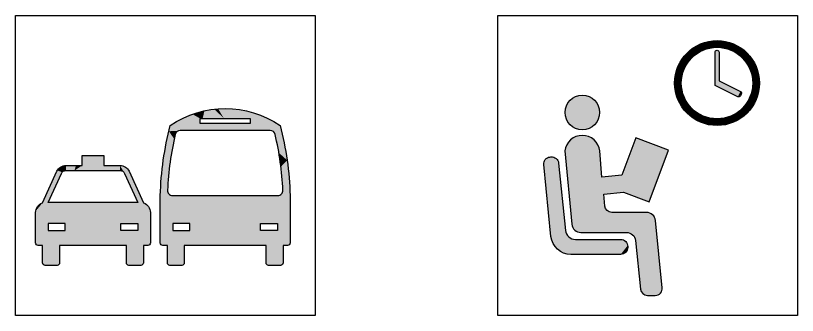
# Model space of a CAD drawing. Extents: x 1216 to 44401, y 2119 to 23617.
# Drawn here: x 38965 to 41576, y 11055 to 12055 of the extents above; entities that cross this region are included whole.
import ezdxf

# ---------------------------------------------------------------- set-up
doc = ezdxf.new("R2010")
doc.units = 0
doc.header["$LTSCALE"] = 10
doc.header["$MEASUREMENT"] = 0
doc.layers.get('0').update_dxf_attribs({"linetype": 'CONTINUOUS'})

# ---------------------------------------------------------------- blocks, each defined once
blk = doc.blocks.new('A$C32DE13C8')
at = {"color": 142, "true_color": 0x0094d4}
for points in [[(1000, 1000), (1000, 0), (0, 0), (0, 1000)], [(783.3, 656.7), (783.3, 640), (616.7, 640), (616.7, 656.7)], [(165, 283.3), (165, 306.7), (108.3, 306.7), (108.3, 283.3)], [(351.7, 283.3), (351.7, 306.7), (408.3, 306.7), (408.3, 283.3)], [(581.7, 283.3), (581.7, 306.7), (525, 306.7), (525, 283.3)], [(818.3, 283.3), (818.3, 306.7), (875, 306.7), (875, 283.3)]]:
    blk.add_lwpolyline(points, close=True, dxfattribs=at)
for points in [[(916.7, 400), (916.7, 241.7, -0.414214), (908.3, 233.3), (893.3, 233.3), (893.3, 175, -0.414214), (885, 166.7), (845, 166.7, -0.414214), (836.7, 175), (836.7, 233.3), (563.3, 233.3), (563.3, 175, -0.414214), (555, 166.7), (515, 166.7, -0.414214), (506.7, 175), (506.7, 233.3), (491.7, 233.3, -0.414214), (483.3, 241.7), (483.3, 400, -0.058206), (516.7, 633.3, -0.309091), (883.3, 633.3, -0.058206)], [(876.1, 400, 0.427088), (892.7, 417.4, 0.047534), (866.7, 603.9, 0.347294), (850.5, 616.7), (549.5, 616.7, 0.347294), (533.3, 603.9, 0.047534), (507.3, 417.4, 0.427088), (523.9, 400)], [(90, 233.3), (75, 233.3, -0.414214), (66.7, 241.7), (66.7, 343.3, -0.320288), (89.2, 374.9), (137.7, 480.6, -0.293004), (168, 500), (221.7, 500), (221.7, 533.3), (295, 533.3), (295, 500), (348.6, 500, -0.293004), (378.9, 480.6), (427.5, 374.9, -0.320288), (450, 343.3), (450, 241.7, -0.414214), (441.7, 233.3), (426.7, 233.3), (426.7, 175, -0.414214), (418.3, 166.7), (378.3, 166.7, -0.414214), (370, 175), (370, 233.3), (146.7, 233.3), (146.7, 175, -0.414214), (138.3, 166.7), (98.3, 166.7, -0.414214), (90, 175)], [(348.6, 483.3, -0.293004), (363.8, 473.6), (408.3, 376.7), (108.3, 376.7), (152.9, 473.6, -0.293004), (168, 483.3)]]:
    blk.add_lwpolyline(points, format="xyb", close=True, dxfattribs=at)
at = {"color": 142, "linetype": 'CONTINUOUS', "true_color": 0x0094d4}
for points in [[(616.7, 656.7), (620.6, 680.1), (610.5, 677.4)], [(616.7, 656.7), (630.7, 682.5), (620.6, 680.1)], [(616.7, 656.7), (624.6, 656.7), (630.7, 682.5)], [(695.8, 656.7), (630.7, 682.5), (624.6, 656.7)], [(695.8, 656.7), (634.8, 683.4), (630.7, 682.5)], [(695.8, 656.7), (639, 684.2), (634.8, 683.4)], [(695.8, 656.7), (643.1, 685), (639, 684.2)], [(695.8, 656.7), (647.2, 685.7), (643.1, 685)], [(695.8, 656.7), (651.4, 686.3), (647.2, 685.7)], [(695.8, 656.7), (655.6, 686.9), (651.4, 686.3)], [(695.8, 656.7), (659.7, 687.5), (655.6, 686.9)], [(695.8, 656.7), (663.9, 688), (659.7, 687.5)], [(695.8, 656.7), (668.1, 688.4), (663.9, 688)], [(695.8, 656.7), (672.3, 688.8), (668.1, 688.4)], [(695.8, 656.7), (676.5, 689.1), (672.3, 688.8)], [(695.8, 656.7), (680.6, 689.4), (676.5, 689.1)], [(852.8, 651.8), (698.5, 690), (680.6, 689.4)], [(852.8, 651.8), (680.6, 689.4), (783.3, 656.7)], [(680.6, 689.4), (695.8, 656.7), (783.3, 656.7)], [(852.8, 651.8), (716.3, 689.6), (698.5, 690)], [(852.8, 651.8), (734.1, 688.2), (716.3, 689.6)], [(852.8, 651.8), (751.8, 685.8), (734.1, 688.2)], [(852.8, 651.8), (769.3, 682.5), (751.8, 685.8)], [(852.8, 651.8), (786.7, 678.2), (769.3, 682.5)], [(547.7, 616.6), (616.7, 656.7), (511.8, 614.3)], [(616.7, 656.7), (516.7, 633.3), (511.8, 614.3)], [(616.7, 656.7), (525.4, 639.1), (516.7, 633.3)], [(616.7, 656.7), (534.2, 644.5), (525.4, 639.1)], [(616.7, 656.7), (543.3, 649.7), (534.2, 644.5)], [(616.7, 656.7), (552.5, 654.6), (543.3, 649.7)], [(547.7, 616.6), (549.5, 616.7), (616.7, 656.7)], [(549.5, 616.7), (616.7, 640), (616.7, 656.7)], [(616.7, 656.7), (561.8, 659.2), (552.5, 654.6)], [(616.7, 656.7), (571.3, 663.4), (561.8, 659.2)], [(616.7, 656.7), (581, 667.4), (571.3, 663.4)], [(616.7, 656.7), (590.7, 671.1), (581, 667.4)], [(616.7, 656.7), (600.6, 674.4), (590.7, 671.1)], [(616.7, 656.7), (610.5, 677.4), (600.6, 674.4)], [(852.8, 651.8), (783.3, 656.7), (783.3, 640)], [(852.8, 651.8), (803.7, 673), (786.7, 678.2)], [(852.8, 651.8), (820.5, 666.8), (803.7, 673)], [(852.8, 651.8), (836.8, 659.8), (820.5, 666.8)], [(549.5, 616.7), (620.6, 640), (616.7, 640)], [(549.5, 616.7), (615, 616.7), (620.6, 640)], [(714.3, 616.7), (620.6, 640), (615, 616.7)], [(714.3, 616.7), (703.5, 640), (620.6, 640)], [(783.3, 640), (703.5, 640), (714.3, 616.7)], [(850.5, 616.7), (852.8, 651.8), (714.3, 616.7)], [(852.8, 651.8), (783.3, 640), (714.3, 616.7)], [(850.5, 616.7), (852.3, 616.6), (852.8, 651.8)], [(852.3, 616.6), (854.1, 616.3), (852.8, 651.8)], [(854.1, 616.3), (855.9, 615.7), (852.8, 651.8)], [(855.9, 615.7), (857.6, 615), (852.8, 651.8)], [(857.6, 615), (859.3, 614.1), (852.8, 651.8)], [(859.3, 614.1), (860.8, 613.1), (852.8, 651.8)], [(860.8, 613.1), (862.2, 611.8), (852.8, 651.8)], [(862.2, 611.8), (863.4, 610.5), (852.8, 651.8)], [(863.4, 610.5), (864.5, 609), (852.8, 651.8)], [(864.5, 609), (865.4, 607.3), (852.8, 651.8)], [(865.4, 607.3), (866.1, 605.6), (852.8, 651.8)], [(866.1, 605.6), (866.7, 603.9), (852.8, 651.8)], [(866.7, 603.9), (906.8, 517.6), (852.8, 651.8)], [(906.8, 517.6), (868.3, 643), (852.8, 651.8)], [(906.8, 517.6), (883.3, 633.3), (868.3, 643)], [(906.8, 517.6), (888.2, 614.3), (883.3, 633.3)], [(511.8, 614.3), (483.3, 241.7), (483.4, 240.6)], [(511.8, 614.3), (483.3, 400), (483.3, 241.7)], [(511.8, 614.3), (484, 419.7), (483.3, 400)], [(511.8, 614.3), (483.4, 240.6), (483.6, 239.5)], [(511.8, 614.3), (483.6, 239.5), (484, 238.5)], [(511.8, 614.3), (484, 238.5), (484.4, 237.5)], [(511.8, 614.3), (485.1, 439.3), (484, 419.7)], [(511.8, 614.3), (484.4, 237.5), (485.1, 236.6)], [(511.8, 614.3), (485.1, 236.6), (485.8, 235.8)], [(511.8, 614.3), (486.6, 459), (485.1, 439.3)], [(511.8, 614.3), (485.8, 235.8), (486.6, 235.1)], [(511.8, 614.3), (486.6, 235.1), (487.5, 234.4)], [(511.8, 614.3), (488.4, 478.6), (486.6, 459)], [(511.8, 614.3), (487.5, 234.4), (488.5, 234)], [(511.8, 614.3), (490.6, 498.1), (488.4, 478.6)], [(511.8, 614.3), (488.5, 234), (489.5, 233.6)], [(511.8, 614.3), (489.5, 233.6), (490.6, 233.4)], [(511.8, 614.3), (490.6, 233.4), (491.7, 233.3)], [(511.8, 614.3), (493.2, 517.6), (490.6, 498.1)], [(511.8, 614.3), (491.7, 233.3), (509.2, 448.8)], [(511.8, 614.3), (496.2, 537.1), (493.2, 517.6)], [(511.8, 614.3), (499.5, 556.5), (496.2, 537.1)], [(511.8, 614.3), (503.3, 575.8), (499.5, 556.5)], [(511.8, 614.3), (507.4, 595.1), (503.3, 575.8)], [(511.8, 614.3), (509.2, 448.8), (510.5, 464.4)], [(511.8, 614.3), (510.5, 464.4), (512, 480.1)], [(545.9, 616.3), (547.7, 616.6), (511.8, 614.3)], [(544.1, 615.7), (545.9, 616.3), (511.8, 614.3)], [(542.4, 615), (544.1, 615.7), (511.8, 614.3)], [(540.7, 614.1), (542.4, 615), (511.8, 614.3)], [(533.3, 603.9), (511.8, 614.3), (529.8, 588.5)], [(533.3, 603.9), (533.9, 605.6), (511.8, 614.3)], [(533.9, 605.6), (534.6, 607.3), (511.8, 614.3)], [(534.6, 607.3), (535.5, 609), (511.8, 614.3)], [(535.5, 609), (536.6, 610.5), (511.8, 614.3)], [(536.6, 610.5), (537.8, 611.8), (511.8, 614.3)], [(537.8, 611.8), (539.2, 613.1), (511.8, 614.3)], [(539.2, 613.1), (540.7, 614.1), (511.8, 614.3)], [(511.8, 614.3), (526.5, 573.2), (529.8, 588.5)], [(511.8, 614.3), (523.5, 557.8), (526.5, 573.2)], [(511.8, 614.3), (520.7, 542.3), (523.5, 557.8)], [(511.8, 614.3), (518.2, 526.8), (520.7, 542.3)], [(511.8, 614.3), (515.9, 511.2), (518.2, 526.8)], [(511.8, 614.3), (513.8, 495.7), (515.9, 511.2)], [(511.8, 614.3), (512, 480.1), (513.8, 495.7)], [(866.7, 603.9), (870.2, 588.5), (906.8, 517.6)], [(906.8, 517.6), (892.6, 595.1), (888.2, 614.3)], [(870.2, 588.5), (873.5, 573.2), (906.8, 517.6)], [(906.8, 517.6), (896.7, 575.8), (892.6, 595.1)], [(906.8, 517.6), (900.5, 556.5), (896.7, 575.8)], [(873.5, 573.2), (876.5, 557.8), (906.8, 517.6)], [(876.5, 557.8), (879.3, 542.3), (906.8, 517.6)], [(906.8, 517.6), (903.8, 537.1), (900.5, 556.5)], [(221.7, 533.3), (221.7, 500), (295, 533.3)], [(221.7, 500), (295, 500), (295, 533.3)], [(879.3, 542.3), (881.8, 526.8), (906.8, 517.6)], [(881.8, 526.8), (884.1, 511.2), (906.8, 517.6)], [(168, 483.3), (152.8, 496.3), (150, 494.7)], [(168, 483.3), (155.7, 497.6), (152.8, 496.3)], [(168, 483.3), (158.7, 498.7), (155.7, 497.6)], [(168, 483.3), (161.7, 499.4), (158.7, 498.7)], [(168, 483.3), (164.9, 499.8), (161.7, 499.4)], [(168, 483.3), (168, 500), (164.9, 499.8)], [(168, 483.3), (201.4, 500), (168, 500)], [(168, 483.3), (196.7, 483.3), (201.4, 500)], [(221.7, 500), (196.7, 483.3), (312.2, 483.3)], [(221.7, 500), (201.4, 500), (196.7, 483.3)], [(221.7, 500), (307.9, 500), (295, 500)], [(221.7, 500), (312.2, 483.3), (307.9, 500)], [(348.6, 500), (307.9, 500), (312.2, 483.3)], [(348.6, 500), (312.2, 483.3), (348.6, 483.3)], [(427.5, 374.9), (348.6, 500), (363, 475)], [(427.5, 374.9), (351.8, 499.8), (348.6, 500)], [(348.6, 500), (362.2, 476.4), (363, 475)], [(348.6, 500), (361.2, 477.6), (362.2, 476.4)], [(348.6, 500), (360.1, 478.7), (361.2, 477.6)], [(348.6, 500), (358.9, 479.8), (360.1, 478.7)], [(348.6, 500), (357.6, 480.7), (358.9, 479.8)], [(348.6, 500), (356.3, 481.5), (357.6, 480.7)], [(348.6, 500), (354.8, 482.1), (356.3, 481.5)], [(348.6, 500), (353.3, 482.7), (354.8, 482.1)], [(348.6, 500), (351.8, 483), (353.3, 482.7)], [(348.6, 500), (350.2, 483.3), (351.8, 483)], [(348.6, 500), (348.6, 483.3), (350.2, 483.3)], [(427.5, 374.9), (354.9, 499.4), (351.8, 499.8)], [(427.5, 374.9), (358, 498.7), (354.9, 499.4)], [(427.5, 374.9), (361, 497.6), (358, 498.7)], [(427.5, 374.9), (363.9, 496.3), (361, 497.6)], [(427.5, 374.9), (366.6, 494.7), (363.9, 496.3)], [(892.7, 415.2), (875, 283.3), (906.8, 517.6)], [(875, 283.3), (909.4, 498.1), (906.8, 517.6)], [(875, 283.3), (911.6, 478.6), (909.4, 498.1)], [(884.1, 511.2), (886.2, 495.7), (906.8, 517.6)], [(886.2, 495.7), (888, 480.1), (906.8, 517.6)], [(888, 480.1), (889.5, 464.4), (906.8, 517.6)], [(889.5, 464.4), (890.8, 448.8), (906.8, 517.6)], [(890.8, 448.8), (891.9, 433.1), (906.8, 517.6)], [(891.9, 433.1), (892.7, 417.4), (906.8, 517.6)], [(892.7, 417.4), (892.7, 415.2), (906.8, 517.6)], [(66.7, 343.3), (108.3, 376.7), (152.9, 473.6)], [(155.5, 477.6), (139.2, 483.4), (89.2, 374.9)], [(139.2, 483.4), (137.7, 480.6), (89.2, 374.9)], [(168, 483.3), (140.9, 486.1), (139.2, 483.4)], [(155.5, 477.6), (156.6, 478.7), (139.2, 483.4)], [(156.6, 478.7), (157.7, 479.8), (139.2, 483.4)], [(157.7, 479.8), (159, 480.7), (139.2, 483.4)], [(159, 480.7), (160.4, 481.5), (139.2, 483.4)], [(160.4, 481.5), (161.9, 482.1), (139.2, 483.4)], [(161.9, 482.1), (163.3, 482.7), (139.2, 483.4)], [(163.3, 482.7), (164.9, 483), (139.2, 483.4)], [(164.9, 483), (166.5, 483.3), (139.2, 483.4)], [(166.5, 483.3), (168, 483.3), (139.2, 483.4)], [(168, 483.3), (142.9, 488.5), (140.9, 486.1)], [(168, 483.3), (145.1, 490.8), (142.9, 488.5)], [(168, 483.3), (147.5, 492.9), (145.1, 490.8)], [(168, 483.3), (150, 494.7), (147.5, 492.9)], [(427.5, 374.9), (363, 475), (363.8, 473.6)], [(427.5, 374.9), (363.8, 473.6), (408.3, 376.7)], [(427.5, 374.9), (369.2, 492.9), (366.6, 494.7)], [(427.5, 374.9), (371.6, 490.8), (369.2, 492.9)], [(427.5, 374.9), (373.8, 488.5), (371.6, 490.8)], [(427.5, 374.9), (375.7, 486.1), (373.8, 488.5)], [(427.5, 374.9), (377.5, 483.4), (375.7, 486.1)], [(427.5, 374.9), (378.9, 480.6), (377.5, 483.4)], [(875, 283.3), (913.4, 459), (911.6, 478.6)], [(491.7, 233.3), (508.1, 433.1), (509.2, 448.8)], [(875, 283.3), (914.9, 439.3), (913.4, 459)], [(491.7, 233.3), (507.3, 417.4), (508.1, 433.1)], [(875, 283.3), (916, 419.7), (914.9, 439.3)], [(875, 283.3), (916.7, 400), (916, 419.7)], [(491.7, 233.3), (507.3, 415.2), (507.3, 417.4)], [(491.7, 233.3), (507.7, 412.9), (507.3, 415.2)], [(491.7, 233.3), (525, 306.7), (507.7, 412.9)], [(525, 306.7), (508.3, 410.8), (507.7, 412.9)], [(525, 306.7), (509.3, 408.8), (508.3, 410.8)], [(525, 306.7), (510.5, 406.9), (509.3, 408.8)], [(525, 306.7), (511.9, 405.1), (510.5, 406.9)], [(525, 306.7), (513.5, 403.6), (511.9, 405.1)], [(525, 306.7), (515.4, 402.4), (513.5, 403.6)], [(525, 306.7), (517.4, 401.3), (515.4, 402.4)], [(525, 306.7), (519.5, 400.6), (517.4, 401.3)], [(525, 306.7), (521.7, 400.2), (519.5, 400.6)], [(525, 306.7), (523.9, 400), (521.7, 400.2)], [(525, 306.7), (563.3, 400), (523.9, 400)], [(525, 306.7), (541.1, 306.7), (563.3, 400)], [(563.3, 400), (541.1, 306.7), (581.7, 306.7)], [(563.3, 400), (581.7, 306.7), (814.6, 400)], [(581.7, 306.7), (581.7, 283.3), (814.6, 400)], [(581.7, 283.3), (818.3, 306.7), (814.6, 400)], [(818.3, 306.7), (857.8, 306.7), (814.6, 400)], [(876.1, 400), (814.6, 400), (857.8, 306.7)], [(876.1, 400), (857.8, 306.7), (875, 306.7)], [(892.7, 415.2), (892.3, 412.9), (875, 283.3)], [(892.3, 412.9), (891.7, 410.8), (875, 283.3)], [(891.7, 410.8), (890.7, 408.8), (875, 283.3)], [(890.7, 408.8), (889.5, 406.9), (875, 283.3)], [(889.5, 406.9), (888.1, 405.1), (875, 283.3)], [(888.1, 405.1), (886.5, 403.6), (875, 283.3)], [(886.5, 403.6), (884.6, 402.4), (875, 283.3)], [(884.6, 402.4), (882.6, 401.3), (875, 283.3)], [(882.6, 401.3), (880.5, 400.6), (875, 283.3)], [(880.5, 400.6), (878.3, 400.2), (875, 283.3)], [(878.3, 400.2), (876.1, 400), (875, 283.3)], [(875, 283.3), (916.7, 241.7), (916.7, 400)], [(876.1, 400), (875, 306.7), (875, 283.3)], [(66.7, 343.3), (108.3, 306.7), (108.3, 376.7)], [(89.2, 374.9), (67.4, 350.2), (66.8, 346.8)], [(89.2, 374.9), (68.3, 353.5), (67.4, 350.2)], [(89.2, 374.9), (69.5, 356.7), (68.3, 353.5)], [(89.2, 374.9), (71, 359.8), (69.5, 356.7)], [(89.2, 374.9), (72.9, 362.7), (71, 359.8)], [(89.2, 374.9), (75, 365.4), (72.9, 362.7)], [(89.2, 374.9), (77.4, 367.9), (75, 365.4)], [(89.2, 374.9), (80.1, 370.1), (77.4, 367.9)], [(89.2, 374.9), (82.9, 372), (80.1, 370.1)], [(89.2, 374.9), (86, 373.6), (82.9, 372)], [(108.3, 306.7), (166.8, 376.7), (108.3, 376.7)], [(108.3, 306.7), (147.1, 306.7), (166.8, 376.7)], [(166.8, 376.7), (147.1, 306.7), (165, 306.7)], [(166.8, 376.7), (165, 283.3), (340.1, 376.7)], [(165, 283.3), (351.7, 306.7), (340.1, 376.7)], [(166.8, 376.7), (165, 306.7), (165, 283.3)], [(340.1, 376.7), (427.5, 374.9), (408.3, 376.7)], [(340.1, 376.7), (408.3, 306.7), (427.5, 374.9)], [(340.1, 376.7), (358.3, 306.7), (408.3, 306.7)], [(351.7, 306.7), (358.3, 306.7), (340.1, 376.7)], [(408.3, 306.7), (408.3, 283.3), (427.5, 374.9)], [(408.3, 283.3), (430.7, 373.6), (427.5, 374.9)], [(408.3, 283.3), (433.7, 372), (430.7, 373.6)], [(408.3, 283.3), (436.6, 370.1), (433.7, 372)], [(408.3, 283.3), (439.2, 367.9), (436.6, 370.1)], [(408.3, 283.3), (441.7, 365.4), (439.2, 367.9)], [(66.7, 343.3), (90, 233.3), (108.3, 306.7)], [(66.7, 343.3), (75, 233.3), (90, 233.3)], [(66.7, 343.3), (73.9, 233.4), (75, 233.3)], [(66.7, 343.3), (72.8, 233.6), (73.9, 233.4)], [(66.7, 343.3), (71.8, 234), (72.8, 233.6)], [(66.7, 343.3), (70.8, 234.4), (71.8, 234)], [(66.7, 343.3), (69.9, 235.1), (70.8, 234.4)], [(66.7, 343.3), (69.1, 235.8), (69.9, 235.1)], [(66.7, 343.3), (68.4, 236.6), (69.1, 235.8)], [(66.7, 343.3), (67.8, 237.5), (68.4, 236.6)], [(66.7, 343.3), (67.3, 238.5), (67.8, 237.5)], [(66.7, 343.3), (67, 239.5), (67.3, 238.5)], [(66.7, 343.3), (66.7, 240.6), (67, 239.5)], [(66.7, 343.3), (66.7, 241.7), (66.7, 240.6)], [(408.3, 283.3), (443.8, 362.7), (441.7, 365.4)], [(408.3, 283.3), (445.6, 359.8), (443.8, 362.7)], [(408.3, 283.3), (447.2, 356.7), (445.6, 359.8)], [(408.3, 283.3), (448.4, 353.5), (447.2, 356.7)], [(408.3, 283.3), (449.3, 350.2), (448.4, 353.5)], [(408.3, 283.3), (449.8, 346.8), (449.3, 350.2)], [(408.3, 283.3), (450, 343.3), (449.8, 346.8)], [(408.3, 283.3), (450, 241.7), (450, 343.3)], [(90, 233.3), (108.3, 283.3), (108.3, 306.7)], [(165, 283.3), (351.7, 283.3), (351.7, 306.7)], [(491.7, 233.3), (506.7, 233.3), (525, 306.7)], [(506.7, 233.3), (525, 283.3), (525, 306.7)], [(581.7, 283.3), (818.3, 283.3), (818.3, 306.7)], [(90, 233.3), (107.8, 166.7), (140.6, 283.3)], [(90, 233.3), (140.6, 283.3), (108.3, 283.3)], [(165, 283.3), (107.8, 166.7), (146.7, 233.3)], [(165, 283.3), (140.6, 283.3), (107.8, 166.7)], [(165, 283.3), (146.7, 233.3), (370, 233.3)], [(165, 283.3), (370, 233.3), (351.7, 283.3)], [(370, 233.3), (364.4, 283.3), (351.7, 283.3)], [(408.3, 283.3), (364.4, 283.3), (394.8, 166.7)], [(370, 233.3), (394.8, 166.7), (364.4, 283.3)], [(408.3, 283.3), (394.8, 166.7), (418.3, 166.7)], [(408.3, 283.3), (426.7, 175), (426.7, 233.3)], [(408.3, 283.3), (426.6, 173.9), (426.7, 175)], [(408.3, 283.3), (426.4, 172.8), (426.6, 173.9)], [(408.3, 283.3), (426, 171.8), (426.4, 172.8)], [(408.3, 283.3), (425.6, 170.8), (426, 171.8)], [(408.3, 283.3), (424.9, 169.9), (425.6, 170.8)], [(408.3, 283.3), (424.2, 169.1), (424.9, 169.9)], [(408.3, 283.3), (423.4, 168.4), (424.2, 169.1)], [(408.3, 283.3), (422.5, 167.8), (423.4, 168.4)], [(408.3, 283.3), (421.5, 167.3), (422.5, 167.8)], [(408.3, 283.3), (420.5, 167), (421.5, 167.3)], [(408.3, 283.3), (419.4, 166.7), (420.5, 167)], [(408.3, 283.3), (418.3, 166.7), (419.4, 166.7)], [(408.3, 283.3), (449.9, 240.6), (450, 241.7)], [(408.3, 283.3), (449.7, 239.5), (449.9, 240.6)], [(408.3, 283.3), (449.4, 238.5), (449.7, 239.5)], [(408.3, 283.3), (448.9, 237.5), (449.4, 238.5)], [(408.3, 283.3), (448.3, 236.6), (448.9, 237.5)], [(408.3, 283.3), (447.6, 235.8), (448.3, 236.6)], [(408.3, 283.3), (446.7, 235.1), (447.6, 235.8)], [(408.3, 283.3), (445.8, 234.4), (446.7, 235.1)], [(408.3, 283.3), (444.9, 234), (445.8, 234.4)], [(408.3, 283.3), (443.8, 233.6), (444.9, 234)], [(408.3, 283.3), (442.8, 233.4), (443.8, 233.6)], [(408.3, 283.3), (441.7, 233.3), (442.8, 233.4)], [(408.3, 283.3), (426.7, 233.3), (441.7, 233.3)], [(506.7, 233.3), (508.4, 169.9), (535.5, 283.3)], [(506.7, 233.3), (535.5, 283.3), (525, 283.3)], [(581.7, 283.3), (508.4, 169.9), (508.8, 169.4)], [(581.7, 283.3), (535.5, 283.3), (508.4, 169.9)], [(581.7, 283.3), (508.8, 169.4), (509.3, 168.9)], [(581.7, 283.3), (509.3, 168.9), (509.8, 168.5)], [(581.7, 283.3), (509.8, 168.5), (510.3, 168.1)], [(581.7, 283.3), (510.3, 168.1), (510.8, 167.8)], [(581.7, 283.3), (510.8, 167.8), (511.3, 167.5)], [(581.7, 283.3), (511.3, 167.5), (511.9, 167.3)], [(581.7, 283.3), (511.9, 167.3), (512.5, 167)], [(581.7, 283.3), (512.5, 167), (513.1, 166.9)], [(581.7, 283.3), (513.1, 166.9), (513.7, 166.8)], [(581.7, 283.3), (513.7, 166.8), (514.4, 166.7)], [(581.7, 283.3), (514.4, 166.7), (515, 166.7)], [(581.7, 283.3), (515, 166.7), (563.3, 233.3)], [(581.7, 283.3), (563.3, 233.3), (836.7, 233.3)], [(581.7, 283.3), (836.7, 233.3), (818.3, 283.3)], [(836.7, 233.3), (868.6, 283.3), (818.3, 283.3)], [(836.7, 233.3), (893.3, 229.9), (868.6, 283.3)], [(875, 283.3), (868.6, 283.3), (893.3, 229.9)], [(875, 283.3), (916.6, 240.6), (916.7, 241.7)], [(875, 283.3), (916.4, 239.5), (916.6, 240.6)], [(875, 283.3), (916, 238.5), (916.4, 239.5)], [(875, 283.3), (915.6, 237.5), (916, 238.5)], [(875, 283.3), (914.9, 236.6), (915.6, 237.5)], [(875, 283.3), (914.2, 235.8), (914.9, 236.6)], [(875, 283.3), (913.4, 235.1), (914.2, 235.8)], [(875, 283.3), (912.5, 234.4), (913.4, 235.1)], [(875, 283.3), (911.5, 234), (912.5, 234.4)], [(875, 283.3), (910.5, 233.6), (911.5, 234)], [(875, 283.3), (909.4, 233.4), (910.5, 233.6)], [(875, 283.3), (908.3, 233.3), (909.4, 233.4)], [(875, 283.3), (893.3, 233.3), (908.3, 233.3)], [(875, 283.3), (893.3, 229.9), (893.3, 233.3)], [(90, 233.3), (98.3, 166.7), (107.8, 166.7)], [(90, 233.3), (97.2, 166.7), (98.3, 166.7)], [(90, 233.3), (96.2, 167), (97.2, 166.7)], [(90, 233.3), (95.1, 167.3), (96.2, 167)], [(90, 233.3), (94.2, 167.8), (95.1, 167.3)], [(90, 233.3), (93.3, 168.4), (94.2, 167.8)], [(90, 233.3), (92.4, 169.1), (93.3, 168.4)], [(90, 233.3), (91.7, 169.9), (92.4, 169.1)], [(90, 233.3), (91.1, 170.8), (91.7, 169.9)], [(90, 233.3), (90.6, 171.8), (91.1, 170.8)], [(90, 233.3), (90.3, 172.8), (90.6, 171.8)], [(90, 233.3), (90.1, 173.9), (90.3, 172.8)], [(90, 233.3), (90, 175), (90.1, 173.9)], [(107.8, 166.7), (146.7, 175), (146.7, 233.3)], [(370, 233.3), (378.3, 166.7), (394.8, 166.7)], [(370, 233.3), (377.2, 166.7), (378.3, 166.7)], [(370, 233.3), (376.2, 167), (377.2, 166.7)], [(370, 233.3), (375.1, 167.3), (376.2, 167)], [(370, 233.3), (374.2, 167.8), (375.1, 167.3)], [(370, 233.3), (373.3, 168.4), (374.2, 167.8)], [(370, 233.3), (372.4, 169.1), (373.3, 168.4)], [(370, 233.3), (371.7, 169.9), (372.4, 169.1)], [(370, 233.3), (371.1, 170.8), (371.7, 169.9)], [(370, 233.3), (370.6, 171.8), (371.1, 170.8)], [(370, 233.3), (370.3, 172.8), (370.6, 171.8)], [(370, 233.3), (370.1, 173.9), (370.3, 172.8)], [(370, 233.3), (370, 175), (370.1, 173.9)], [(506.7, 233.3), (508.2, 170.2), (508.4, 169.9)], [(506.7, 233.3), (507.9, 170.6), (508.2, 170.2)], [(506.7, 233.3), (507.7, 171), (507.9, 170.6)], [(506.7, 233.3), (507.5, 171.4), (507.7, 171)], [(506.7, 233.3), (507.3, 171.9), (507.5, 171.4)], [(506.7, 233.3), (507.1, 172.3), (507.3, 171.9)], [(506.7, 233.3), (507, 172.7), (507.1, 172.3)], [(506.7, 233.3), (506.9, 173.2), (507, 172.7)], [(506.7, 233.3), (506.8, 173.6), (506.9, 173.2)], [(506.7, 233.3), (506.7, 174.1), (506.8, 173.6)], [(506.7, 233.3), (506.7, 174.5), (506.7, 174.1)], [(506.7, 233.3), (506.7, 175), (506.7, 174.5)], [(515, 166.7), (563.3, 175), (563.3, 233.3)], [(836.7, 233.3), (893.3, 175), (893.3, 229.9)], [(836.7, 233.3), (893.3, 173.9), (893.3, 175)], [(836.7, 233.3), (893, 172.8), (893.3, 173.9)], [(836.7, 233.3), (892.7, 171.8), (893, 172.8)], [(836.7, 233.3), (892.2, 170.8), (892.7, 171.8)], [(836.7, 233.3), (891.6, 169.9), (892.2, 170.8)], [(836.7, 233.3), (890.9, 169.1), (891.6, 169.9)], [(836.7, 233.3), (890.1, 168.4), (890.9, 169.1)], [(836.7, 233.3), (889.2, 167.8), (890.1, 168.4)], [(836.7, 233.3), (888.2, 167.3), (889.2, 167.8)], [(836.7, 233.3), (887.2, 167), (888.2, 167.3)], [(836.7, 233.3), (886.1, 166.7), (887.2, 167)], [(836.7, 233.3), (885, 166.7), (886.1, 166.7)], [(836.7, 233.3), (845, 166.7), (885, 166.7)], [(836.7, 233.3), (843.9, 166.7), (845, 166.7)], [(836.7, 233.3), (842.8, 167), (843.9, 166.7)], [(836.7, 233.3), (841.8, 167.3), (842.8, 167)], [(836.7, 233.3), (840.8, 167.8), (841.8, 167.3)], [(836.7, 233.3), (839.9, 168.4), (840.8, 167.8)], [(836.7, 233.3), (839.1, 169.1), (839.9, 168.4)], [(836.7, 233.3), (838.4, 169.9), (839.1, 169.1)], [(836.7, 233.3), (837.8, 170.8), (838.4, 169.9)], [(836.7, 233.3), (837.3, 171.8), (837.8, 170.8)], [(836.7, 233.3), (837, 172.8), (837.3, 171.8)], [(836.7, 233.3), (836.7, 173.9), (837, 172.8)], [(836.7, 233.3), (836.7, 175), (836.7, 173.9)], [(107.8, 166.7), (146.6, 173.9), (146.7, 175)], [(107.8, 166.7), (146.4, 172.8), (146.6, 173.9)], [(107.8, 166.7), (146, 171.8), (146.4, 172.8)], [(107.8, 166.7), (145.6, 170.8), (146, 171.8)], [(107.8, 166.7), (144.9, 169.9), (145.6, 170.8)], [(107.8, 166.7), (144.2, 169.1), (144.9, 169.9)], [(107.8, 166.7), (143.4, 168.4), (144.2, 169.1)], [(107.8, 166.7), (142.5, 167.8), (143.4, 168.4)], [(107.8, 166.7), (141.5, 167.3), (142.5, 167.8)], [(107.8, 166.7), (140.5, 167), (141.5, 167.3)], [(107.8, 166.7), (139.4, 166.7), (140.5, 167)], [(107.8, 166.7), (138.3, 166.7), (139.4, 166.7)], [(515, 166.7), (563.3, 173.9), (563.3, 175)], [(515, 166.7), (563, 172.8), (563.3, 173.9)], [(515, 166.7), (562.7, 171.8), (563, 172.8)], [(515, 166.7), (562.2, 170.8), (562.7, 171.8)], [(515, 166.7), (561.6, 169.9), (562.2, 170.8)], [(515, 166.7), (560.9, 169.1), (561.6, 169.9)], [(515, 166.7), (560.1, 168.4), (560.9, 169.1)], [(515, 166.7), (559.2, 167.8), (560.1, 168.4)], [(515, 166.7), (558.2, 167.3), (559.2, 167.8)], [(515, 166.7), (557.2, 167), (558.2, 167.3)], [(515, 166.7), (556.1, 166.7), (557.2, 167)], [(515, 166.7), (555, 166.7), (556.1, 166.7)]]:
    blk.add_solid(points, dxfattribs=at)
blk = doc.blocks.new('A$C598B3725')
at = {"color": 142, "true_color": 0x0094d4}
blk.add_lwpolyline([(0, 0), (0, 1000), (1000, 1000), (1000, 0)], close=True, dxfattribs=at)
at = {"color": 142, "true_color": 0x0094d4, "const_width": 22.3}
blk.add_lwpolyline([(862.2, 775, 1), (601.2, 775, 1)], format="xyb", close=True, dxfattribs=at)
at = {"color": 142, "true_color": 0x0094d4}
for points in [[(800.8, 729.3), (725, 767.2), (725, 878, -0.414214), (731.7, 884.7, -0.414214), (738.3, 878), (738.3, 782.8), (809.7, 747.1, -0.414214), (812.7, 738.2), (809.7, 732.2, -0.414214)], [(353, 404.6), (419.3, 411.3), (504.9, 379.1), (569.8, 551.3), (460.6, 592.4), (413.6, 467.7), (347.3, 461), (340, 548.5, 0.890083), (223.3, 548.5), (246.7, 303.8, 0.38663), (276.5, 276.7), (429.5, 276.7, -0.385026), (459.4, 249.7), (475.8, 87.7, 0.385026), (499, 66.7), (525.5, 66.7, 0.444016), (548.7, 92.3), (526.1, 316.3, 0.385026), (496.2, 343.3), (380.3, 343.3, -0.385026), (357.1, 364.3)], [(258.4, 253.3), (410, 253.3, -0.414214), (433.3, 230), (433.3, 226.7, -0.414214), (410, 203.3), (243.4, 203.3, -0.385026), (177, 263.3), (152.8, 502.8, -0.414214), (173.7, 528.3), (177, 528.7, -0.414214), (202.6, 507.8), (225.3, 283.3, 0.385026)]]:
    blk.add_lwpolyline(points, format="xyb", close=True, dxfattribs=at)
for centre, radius in [((731.7, 775), 141.7), ((731.7, 775), 119.3), ((281.7, 676.9), 57.8)]:
    blk.add_circle(centre, radius, dxfattribs=at)
at = {"color": 142, "linetype": 'CONTINUOUS', "true_color": 0x0094d4}
for points in [[(738.3, 782.8), (725.1, 878.9), (725, 878)], [(738.3, 782.8), (725, 878), (725, 767.2)], [(738.3, 782.8), (725.2, 879.7), (725.1, 878.9)], [(738.3, 782.8), (725.5, 880.6), (725.2, 879.7)], [(738.3, 782.8), (725.9, 881.3), (725.5, 880.6)], [(738.3, 782.8), (726.4, 882.1), (725.9, 881.3)], [(738.3, 782.8), (727, 882.7), (726.4, 882.1)], [(738.3, 782.8), (727.6, 883.3), (727, 882.7)], [(738.3, 782.8), (728.3, 883.8), (727.6, 883.3)], [(738.3, 782.8), (729.1, 884.2), (728.3, 883.8)], [(738.3, 782.8), (729.9, 884.5), (729.1, 884.2)], [(738.3, 782.8), (730.8, 884.6), (729.9, 884.5)], [(738.3, 782.8), (731.7, 884.7), (730.8, 884.6)], [(738.3, 782.8), (732.5, 884.6), (731.7, 884.7)], [(738.3, 782.8), (733.4, 884.5), (732.5, 884.6)], [(738.3, 782.8), (734.2, 884.2), (733.4, 884.5)], [(738.3, 782.8), (735, 883.8), (734.2, 884.2)], [(738.3, 782.8), (735.7, 883.3), (735, 883.8)], [(738.3, 782.8), (736.4, 882.7), (735.7, 883.3)], [(738.3, 782.8), (737, 882.1), (736.4, 882.7)], [(738.3, 782.8), (737.4, 881.3), (737, 882.1)], [(738.3, 782.8), (737.8, 880.6), (737.4, 881.3)], [(738.3, 782.8), (738.1, 879.7), (737.8, 880.6)], [(738.3, 782.8), (738.3, 878.9), (738.1, 879.7)], [(738.3, 782.8), (738.3, 878), (738.3, 878.9)], [(800.8, 729.3), (738.3, 782.8), (725, 767.2)], [(800.8, 729.3), (809.7, 747.1), (738.3, 782.8)], [(339.5, 676.9), (261.9, 731.3), (252.7, 727)], [(339.5, 676.9), (271.6, 733.9), (261.9, 731.3)], [(339.5, 676.9), (281.7, 734.8), (271.6, 733.9)], [(339.5, 676.9), (291.7, 733.9), (281.7, 734.8)], [(339.5, 676.9), (301.4, 731.3), (291.7, 733.9)], [(339.5, 676.9), (310.6, 727), (301.4, 731.3)], [(800.8, 729.3), (810.5, 746.7), (809.7, 747.1)], [(800.8, 729.3), (811.2, 746.2), (810.5, 746.7)], [(800.8, 729.3), (811.8, 745.6), (811.2, 746.2)], [(800.8, 729.3), (812.3, 744.9), (811.8, 745.6)], [(800.8, 729.3), (812.7, 744.1), (812.3, 744.9)], [(800.8, 729.3), (813.1, 743.3), (812.7, 744.1)], [(800.8, 729.3), (813.3, 742.4), (813.1, 743.3)], [(800.8, 729.3), (813.4, 741.6), (813.3, 742.4)], [(800.8, 729.3), (813.4, 740.7), (813.4, 741.6)], [(800.8, 729.3), (813.3, 739.8), (813.4, 740.7)], [(800.8, 729.3), (813.1, 739), (813.3, 739.8)], [(800.8, 729.3), (812.7, 738.2), (813.1, 739)], [(800.8, 729.3), (809.7, 732.2), (812.7, 738.2)], [(800.8, 729.3), (809.3, 731.5), (809.7, 732.2)], [(800.8, 729.3), (808.8, 730.8), (809.3, 731.5)], [(339.5, 676.9), (231.6, 705.9), (227.3, 696.7)], [(339.5, 676.9), (237.4, 714.1), (231.6, 705.9)], [(339.5, 676.9), (244.5, 721.2), (237.4, 714.1)], [(339.5, 676.9), (252.7, 727), (244.5, 721.2)], [(339.5, 676.9), (318.8, 721.2), (310.6, 727)], [(339.5, 676.9), (326, 714.1), (318.8, 721.2)], [(339.5, 676.9), (331.8, 705.9), (326, 714.1)], [(339.5, 676.9), (336, 696.7), (331.8, 705.9)], [(800.8, 729.3), (808.1, 730.2), (808.8, 730.8)], [(800.8, 729.3), (807.4, 729.7), (808.1, 730.2)], [(800.8, 729.3), (806.7, 729.2), (807.4, 729.7)], [(800.8, 729.3), (805.9, 728.9), (806.7, 729.2)], [(800.8, 729.3), (805, 728.7), (805.9, 728.9)], [(800.8, 729.3), (804.2, 728.6), (805, 728.7)], [(800.8, 729.3), (803.3, 728.6), (804.2, 728.6)], [(800.8, 729.3), (802.4, 728.7), (803.3, 728.6)], [(800.8, 729.3), (801.6, 728.9), (802.4, 728.7)], [(339.5, 676.9), (224.7, 687), (223.8, 676.9)], [(339.5, 676.9), (227.3, 696.7), (224.7, 687)], [(339.5, 676.9), (338.6, 687), (336, 696.7)], [(339.5, 676.9), (223.8, 676.9), (224.7, 666.9)], [(339.5, 676.9), (224.7, 666.9), (227.3, 657.2)], [(339.5, 676.9), (227.3, 657.2), (231.6, 648)], [(339.5, 676.9), (231.6, 648), (237.4, 639.8)], [(339.5, 676.9), (237.4, 639.8), (244.5, 632.6)], [(339.5, 676.9), (244.5, 632.6), (252.7, 626.9)], [(339.5, 676.9), (252.7, 626.9), (261.9, 622.6)], [(339.5, 676.9), (261.9, 622.6), (271.6, 620)], [(339.5, 676.9), (271.6, 620), (281.7, 619.1)], [(339.5, 676.9), (281.7, 619.1), (291.7, 620)], [(339.5, 676.9), (291.7, 620), (301.4, 622.6)], [(339.5, 676.9), (301.4, 622.6), (310.6, 626.9)], [(339.5, 676.9), (310.6, 626.9), (318.8, 632.6)], [(339.5, 676.9), (318.8, 632.6), (326, 639.8)], [(339.5, 676.9), (326, 639.8), (331.8, 648)], [(339.5, 676.9), (331.8, 648), (336, 657.2)], [(339.5, 676.9), (336, 657.2), (338.6, 666.9)], [(347.3, 461), (235.3, 577.8), (229.6, 568.8)], [(347.3, 461), (242.6, 585.6), (235.3, 577.8)], [(347.3, 461), (251.2, 591.9), (242.6, 585.6)], [(347.3, 461), (260.8, 596.6), (251.2, 591.9)], [(347.3, 461), (271, 599.5), (260.8, 596.6)], [(347.3, 461), (281.7, 600.4), (271, 599.5)], [(347.3, 461), (292.3, 599.5), (281.7, 600.4)], [(347.3, 461), (302.6, 596.6), (292.3, 599.5)], [(347.3, 461), (312.1, 591.9), (302.6, 596.6)], [(347.3, 461), (320.7, 585.6), (312.1, 591.9)], [(347.3, 461), (328, 577.8), (320.7, 585.6)], [(347.3, 461), (333.8, 568.8), (328, 577.8)], [(413.6, 467.7), (419.3, 411.3), (460.6, 592.4)], [(419.3, 411.3), (569.8, 551.3), (460.6, 592.4)], [(347.3, 461), (225.5, 558.9), (223.3, 548.5)], [(347.3, 461), (223.3, 548.5), (246.7, 303.8)], [(347.3, 461), (229.6, 568.8), (225.5, 558.9)], [(347.3, 461), (337.8, 558.9), (333.8, 568.8)], [(347.3, 461), (340, 548.5), (337.8, 558.9)], [(419.3, 411.3), (504.9, 379.1), (569.8, 551.3)], [(225.3, 283.3), (162.4, 524), (160.1, 522.1)], [(225.3, 283.3), (165, 525.7), (162.4, 524)], [(225.3, 283.3), (167.8, 526.9), (165, 525.7)], [(225.3, 283.3), (170.7, 527.8), (167.8, 526.9)], [(225.3, 283.3), (173.7, 528.3), (170.7, 527.8)], [(225.3, 283.3), (177, 528.7), (173.7, 528.3)], [(225.3, 283.3), (180.1, 528.8), (177, 528.7)], [(225.3, 283.3), (183.1, 528.5), (180.1, 528.8)], [(225.3, 283.3), (186.1, 527.8), (183.1, 528.5)], [(225.3, 283.3), (188.9, 526.7), (186.1, 527.8)], [(225.3, 283.3), (191.6, 525.3), (188.9, 526.7)], [(225.3, 283.3), (194.1, 523.5), (191.6, 525.3)], [(225.3, 283.3), (196.4, 521.4), (194.1, 523.5)], [(225.3, 283.3), (153, 508.8), (152.7, 505.8)], [(225.3, 283.3), (152.7, 505.8), (152.8, 502.8)], [(225.3, 283.3), (152.8, 502.8), (177, 263.3)], [(225.3, 283.3), (153.7, 511.8), (153, 508.8)], [(225.3, 283.3), (154.8, 514.7), (153.7, 511.8)], [(225.3, 283.3), (156.2, 517.4), (154.8, 514.7)], [(225.3, 283.3), (158, 519.9), (156.2, 517.4)], [(225.3, 283.3), (160.1, 522.1), (158, 519.9)], [(225.3, 283.3), (198.3, 519.1), (196.4, 521.4)], [(225.3, 283.3), (199.9, 516.5), (198.3, 519.1)], [(225.3, 283.3), (201.2, 513.7), (199.9, 516.5)], [(225.3, 283.3), (202.1, 510.8), (201.2, 513.7)], [(225.3, 283.3), (202.6, 507.8), (202.1, 510.8)], [(347.3, 461), (246.7, 303.8), (247.2, 300.2)], [(347.3, 461), (247.2, 300.2), (248.3, 296.6)], [(347.3, 461), (248.3, 296.6), (249.7, 293.2)], [(347.3, 461), (249.7, 293.2), (251.6, 290.1)], [(347.3, 461), (251.6, 290.1), (253.8, 287.1)], [(347.3, 461), (253.8, 287.1), (256.4, 284.5)], [(347.3, 461), (256.4, 284.5), (259.2, 282.2)], [(347.3, 461), (259.2, 282.2), (262.4, 280.2)], [(347.3, 461), (262.4, 280.2), (265.7, 278.7)], [(347.3, 461), (265.7, 278.7), (269.2, 277.6)], [(347.3, 461), (269.2, 277.6), (272.9, 276.9)], [(347.3, 461), (272.9, 276.9), (276.5, 276.7)], [(347.3, 461), (276.5, 276.7), (353, 404.6)], [(413.6, 467.7), (347.3, 461), (419.3, 411.3)], [(347.3, 461), (353, 404.6), (419.3, 411.3)], [(276.5, 276.7), (357.1, 364.3), (353, 404.6)], [(276.5, 276.7), (357.5, 361.5), (357.1, 364.3)], [(276.5, 276.7), (358.3, 358.8), (357.5, 361.5)], [(276.5, 276.7), (359.5, 356.1), (358.3, 358.8)], [(276.5, 276.7), (360.9, 353.7), (359.5, 356.1)], [(276.5, 276.7), (362.6, 351.4), (360.9, 353.7)], [(276.5, 276.7), (429.5, 276.7), (362.6, 351.4)], [(429.5, 276.7), (433.2, 276.4), (362.6, 351.4)], [(433.2, 276.4), (364.6, 349.4), (362.6, 351.4)], [(433.2, 276.4), (436.8, 275.8), (364.6, 349.4)], [(436.8, 275.8), (440.3, 274.7), (364.6, 349.4)], [(440.3, 274.7), (443.7, 273.1), (364.6, 349.4)], [(443.7, 273.1), (446.8, 271.2), (364.6, 349.4)], [(446.8, 271.2), (449.7, 268.9), (364.6, 349.4)], [(449.7, 268.9), (366.9, 347.6), (364.6, 349.4)], [(449.7, 268.9), (369.3, 346.1), (366.9, 347.6)], [(449.7, 268.9), (371.9, 344.9), (369.3, 346.1)], [(449.7, 268.9), (374.6, 344), (371.9, 344.9)], [(449.7, 268.9), (377.4, 343.5), (374.6, 344)], [(449.7, 268.9), (452.2, 266.3), (377.4, 343.5)], [(452.2, 266.3), (380.3, 343.3), (377.4, 343.5)], [(452.2, 266.3), (496.2, 343.3), (380.3, 343.3)], [(452.2, 266.3), (454.5, 263.4), (496.2, 343.3)], [(454.5, 263.4), (456.3, 260.2), (496.2, 343.3)], [(456.3, 260.2), (457.8, 256.8), (496.2, 343.3)], [(457.8, 256.8), (458.8, 253.3), (496.2, 343.3)], [(458.8, 253.3), (459.4, 249.7), (496.2, 343.3)], [(459.4, 249.7), (499.9, 343.1), (496.2, 343.3)], [(459.4, 249.7), (503.5, 342.4), (499.9, 343.1)], [(459.4, 249.7), (507, 341.3), (503.5, 342.4)], [(459.4, 249.7), (510.3, 339.8), (507, 341.3)], [(459.4, 249.7), (513.5, 337.9), (510.3, 339.8)], [(459.4, 249.7), (516.3, 335.6), (513.5, 337.9)], [(459.4, 249.7), (518.9, 333), (516.3, 335.6)], [(459.4, 249.7), (521.1, 330), (518.9, 333)], [(459.4, 249.7), (523, 326.9), (521.1, 330)], [(459.4, 249.7), (524.4, 323.5), (523, 326.9)], [(459.4, 249.7), (525.5, 320), (524.4, 323.5)], [(459.4, 249.7), (526.1, 316.3), (525.5, 320)], [(459.4, 249.7), (548.7, 92.3), (526.1, 316.3)], [(225.3, 283.3), (177, 263.3), (178.3, 255.2)], [(225.3, 283.3), (178.3, 255.2), (180.6, 247.4)], [(225.3, 283.3), (180.6, 247.4), (183.9, 239.9)], [(225.3, 283.3), (183.9, 239.9), (188, 232.9)], [(225.3, 283.3), (188, 232.9), (192.9, 226.4)], [(225.3, 283.3), (192.9, 226.4), (198.6, 220.5)], [(225.3, 283.3), (198.6, 220.5), (205, 215.5)], [(225.3, 283.3), (205, 215.5), (212, 211.2)], [(225.3, 283.3), (212, 211.2), (219.4, 207.8)], [(225.3, 283.3), (219.4, 207.8), (227.2, 205.3)], [(225.9, 279.3), (225.3, 283.3), (235.2, 203.8)], [(225.3, 283.3), (227.2, 205.3), (235.2, 203.8)], [(227.1, 275.4), (225.9, 279.3), (243.4, 203.3)], [(225.9, 279.3), (235.2, 203.8), (243.4, 203.3)], [(228.7, 271.6), (227.1, 275.4), (243.4, 203.3)], [(230.7, 268.1), (228.7, 271.6), (243.4, 203.3)], [(233.2, 264.9), (230.7, 268.1), (243.4, 203.3)], [(236.1, 261.9), (233.2, 264.9), (243.4, 203.3)], [(239.3, 259.4), (236.1, 261.9), (243.4, 203.3)], [(242.7, 257.3), (239.3, 259.4), (243.4, 203.3)], [(246.4, 255.6), (242.7, 257.3), (243.4, 203.3)], [(410, 203.3), (246.4, 255.6), (243.4, 203.3)], [(410, 203.3), (250.3, 254.3), (246.4, 255.6)], [(410, 203.3), (254.3, 253.6), (250.3, 254.3)], [(410, 203.3), (258.4, 253.3), (254.3, 253.6)], [(410, 203.3), (410, 253.3), (258.4, 253.3)], [(410, 203.3), (413, 253.1), (410, 253.3)], [(410, 203.3), (416, 252.5), (413, 253.1)], [(410, 203.3), (418.9, 251.6), (416, 252.5)], [(410, 203.3), (421.7, 250.2), (418.9, 251.6)], [(410, 203.3), (424.2, 248.5), (421.7, 250.2)], [(410, 203.3), (426.5, 246.5), (424.2, 248.5)], [(410, 203.3), (428.5, 244.2), (426.5, 246.5)], [(410, 203.3), (430.2, 241.7), (428.5, 244.2)], [(410, 203.3), (431.6, 238.9), (430.2, 241.7)], [(410, 203.3), (432.5, 236), (431.6, 238.9)], [(410, 203.3), (433.1, 233), (432.5, 236)], [(459.4, 249.7), (548.8, 89.1), (548.7, 92.3)], [(459.4, 249.7), (548.4, 85.9), (548.8, 89.1)], [(459.4, 249.7), (547.6, 82.7), (548.4, 85.9)], [(459.4, 249.7), (546.4, 79.7), (547.6, 82.7)], [(459.4, 249.7), (544.8, 76.9), (546.4, 79.7)], [(459.4, 249.7), (542.8, 74.4), (544.8, 76.9)], [(459.4, 249.7), (540.4, 72.1), (542.8, 74.4)], [(459.4, 249.7), (537.8, 70.2), (540.4, 72.1)], [(459.4, 249.7), (534.9, 68.7), (537.8, 70.2)], [(459.4, 249.7), (531.9, 67.6), (534.9, 68.7)], [(459.4, 249.7), (528.7, 66.9), (531.9, 67.6)], [(459.4, 249.7), (525.5, 66.7), (528.7, 66.9)], [(459.4, 249.7), (499, 66.7), (525.5, 66.7)], [(459.4, 249.7), (496.1, 66.8), (499, 66.7)], [(459.4, 249.7), (493.3, 67.4), (496.1, 66.8)], [(459.4, 249.7), (490.6, 68.2), (493.3, 67.4)], [(459.4, 249.7), (488, 69.4), (490.6, 68.2)], [(459.4, 249.7), (485.6, 70.9), (488, 69.4)], [(459.4, 249.7), (483.3, 72.7), (485.6, 70.9)], [(459.4, 249.7), (481.3, 74.7), (483.3, 72.7)], [(459.4, 249.7), (479.6, 77), (481.3, 74.7)], [(459.4, 249.7), (478.2, 79.5), (479.6, 77)], [(459.4, 249.7), (477, 82.1), (478.2, 79.5)], [(459.4, 249.7), (476.2, 84.8), (477, 82.1)], [(459.4, 249.7), (475.8, 87.7), (476.2, 84.8)], [(410, 203.3), (433.3, 230), (433.1, 233)], [(410, 203.3), (433.3, 226.7), (433.3, 230)], [(410, 203.3), (433.1, 223.6), (433.3, 226.7)], [(410, 203.3), (432.5, 220.6), (433.1, 223.6)], [(410, 203.3), (431.6, 217.7), (432.5, 220.6)], [(410, 203.3), (430.2, 215), (431.6, 217.7)], [(410, 203.3), (428.5, 212.5), (430.2, 215)], [(410, 203.3), (426.5, 210.2), (428.5, 212.5)], [(410, 203.3), (424.2, 208.2), (426.5, 210.2)], [(410, 203.3), (421.7, 206.5), (424.2, 208.2)], [(410, 203.3), (418.9, 205.1), (421.7, 206.5)], [(410, 203.3), (416, 204.1), (418.9, 205.1)], [(410, 203.3), (413, 203.5), (416, 204.1)]]:
    blk.add_solid(points, dxfattribs=at)

msp = doc.modelspace()

# ---------------------------------------------------------------- block references
for name, p in [('A$C32DE13C8', (38964.7, 11054.8)), ('A$C598B3725', (40575.9, 11054.8))]:
    msp.add_blockref(name, p)

doc.saveas('drawing.dxf')
